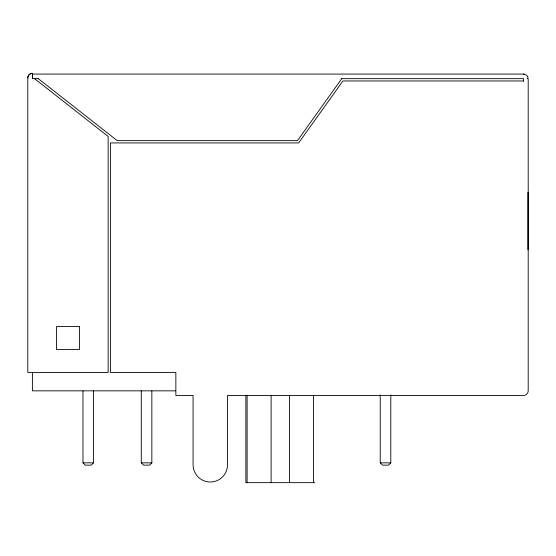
<?xml version="1.0" encoding="UTF-8"?>
<svg xmlns="http://www.w3.org/2000/svg" width="556" height="556" viewBox="0 0 556 556"><rect width="100%" height="100%" fill="white"/><g stroke="black" fill="none" stroke-linecap="round" stroke-linejoin="round"><path stroke-width="0.83" d="M32.394 77.506L32.443 74.073L523.606 74.073L526.56 75.143L527.922 77.089M34.569 78.66L108.142 136.442L108.142 372.471L27.8 372.471L27.8 77.937C27.758 75.484 29.934 73.288 32.394 73.343L32.394 78.66L38.468 78.66M341.745 78.66L297.481 140.64L117.198 140.64L38.288 78.66M93.54 390.889L93.54 462.842L91.247 465.136L85.276 465.136L82.983 462.842L82.983 390.889M151.844 390.889L151.844 462.842L149.55 465.136L143.58 465.136L141.287 462.842L141.287 390.889M390.798 394.836L390.798 462.842L388.505 465.136L382.535 465.136L380.241 462.842L380.241 394.836M341.356 78.66L523.606 78.66L523.606 81.266M523.606 80.961L342.927 80.961L298.655 142.934L110.435 142.934L110.435 372.471L175.856 372.471L175.856 395.427L193.071 395.427L193.071 464.809A17.215 17.215 0 0 0 210.286 482.024A17.215 17.215 0 0 0 227.501 464.809L227.501 395.427L523.606 395.427C526.066 395.483 528.242 393.294 528.2 390.84L528.2 78.66M528.2 192.286L528.2 249.672M175.592 390.84L32.394 390.84L32.394 372.631M82.983 462.842L93.54 462.842M141.287 462.842L151.844 462.842M380.241 462.842L390.798 462.842M314.724 482.657L245.863 482.657L245.863 395.17M523.606 74.073L524.405 74.143M527.846 76.895L527.985 77.312M528.13 192.286L528.13 249.672M313.48 395.17L313.48 482.657M289.474 395.17L289.474 482.657M271.113 395.17L271.113 482.657M247.114 395.17L247.114 482.657M27.8 77.937A4.594 4.594 0 0 1 32.394 73.343M527.206 78.361L527.588 78.66L527.206 78.361M79.445 326.567L56.49 326.567L56.49 349.522L79.445 349.522L79.445 326.567"/></g></svg>
